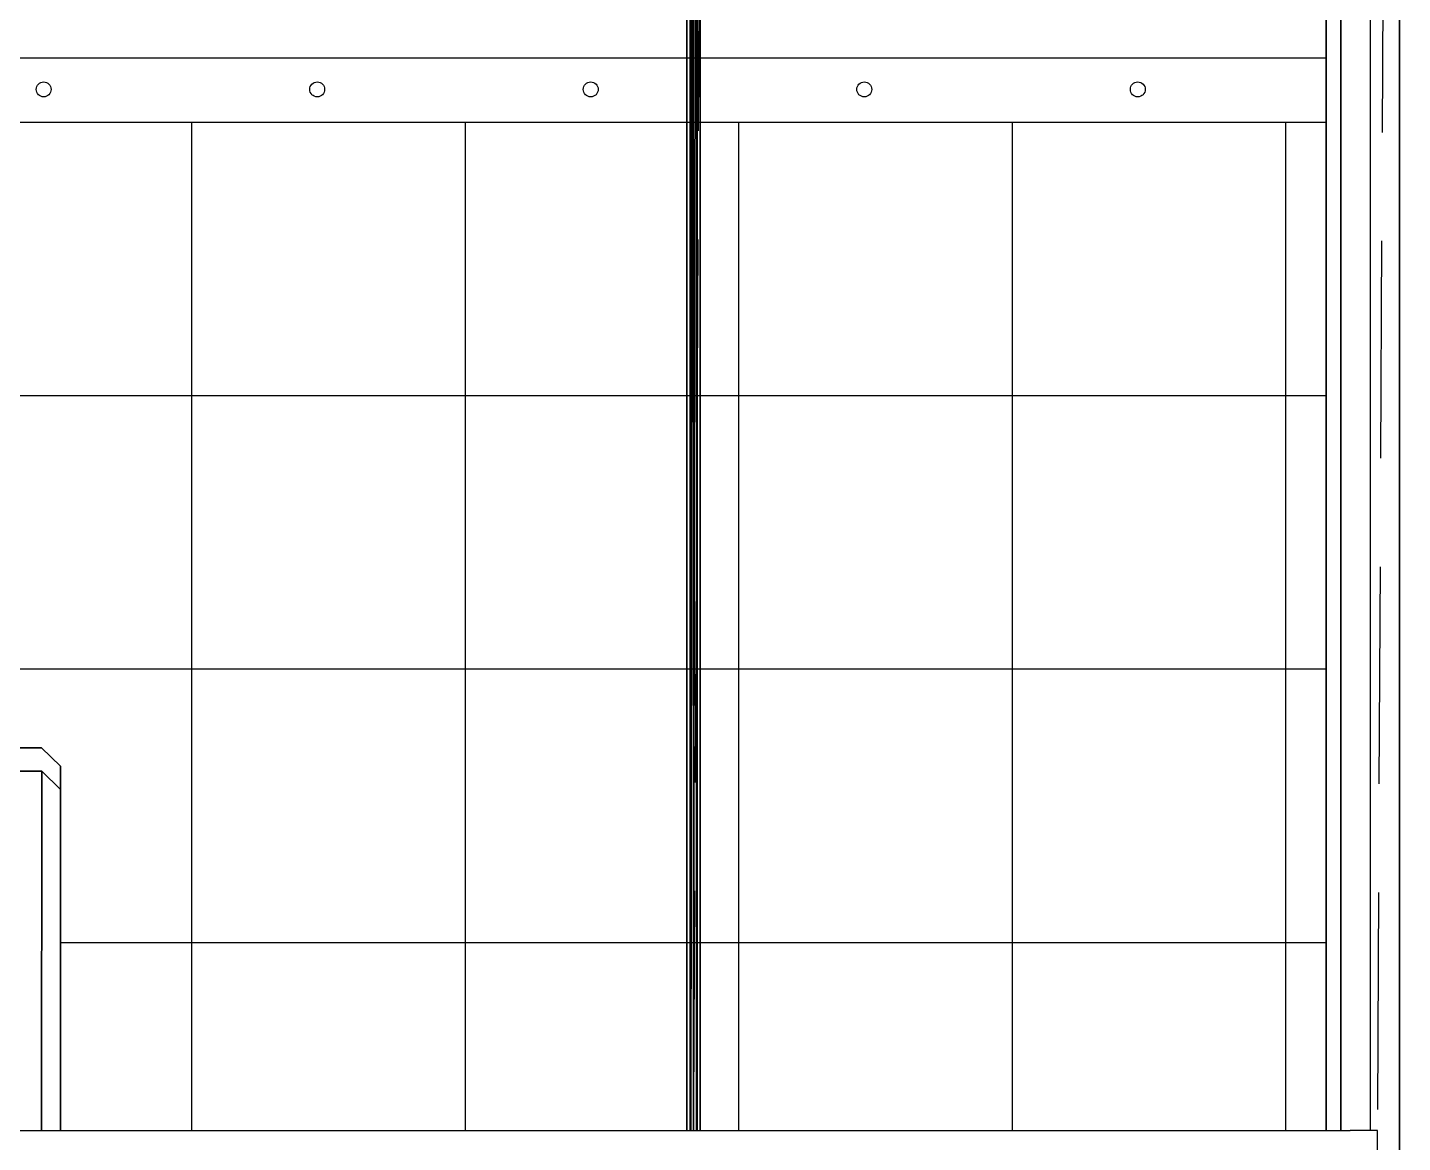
# Model space of a CAD drawing. Header units: millimetres. Extents: x -4997 to -4876, y -8737 to -8661.
# Drawn here: x -4926.097 to -4922.076, y -8699.664 to -8696.404 of the extents above; entities that cross this region are included whole.
import ezdxf

# ---------------------------------------------------------------- set-up
doc = ezdxf.new("R2010")
doc.units = ezdxf.units.MM
doc.header["$LTSCALE"] = 0.1
doc.linetypes.add('HIDDEN', pattern=[9.525, 6.35, -3.175])
for name, color, linetype in [('cobertura nova', 4, 'Continuous'), ('hachuras cobertura', 251, 'Continuous'), ('hachuras piso', 251, 'Continuous'), ('imagem', 7, 'Continuous'), ('layout cobertura', 251, 'Continuous'), ('visto', 9, 'Continuous')]:
    doc.layers.add(name, color=color, linetype=linetype)
picture_1 = doc.add_image_def('image1.jpg', size_in_pixel=(1920, 1080))

msp = doc.modelspace()

# ---------------------------------------------------------------- linework, layer by layer
at = {"layer": 'cobertura nova'}
for p, q in [((-4922.2993, -8692.9971), (-4922.2993, -8699.6291)), ((-4922.2992, -8693.0294), (-4922.2992, -8699.6291)), ((-4922.2992, -8699.6291), (-4922.2992, -8693.0294)), ((-4924.1603, -8693.9058), (-4924.1603, -8699.6291)), ((-4924.157, -8693.9058), (-4924.1601, -8699.6291)), ((-4924.157, -8693.9058), (-4924.157, -8699.6291)), ((-4924.1566, -8699.6291), (-4924.149, -8693.9058)), ((-4924.149, -8699.6291), (-4924.149, -8693.9058)), ((-4924.1487, -8699.6291), (-4924.1411, -8693.9058)), ((-4924.1411, -8693.9058), (-4924.1411, -8699.6291)), ((-4924.1409, -8699.6291), (-4924.1378, -8693.9058)), ((-4924.1378, -8699.6291), (-4924.1378, -8693.9058)), ((-4924.1689, -8698.296), (-4924.1689, -8694.1135)), ((-4924.1689, -8698.296), (-4924.1689, -8694.1135)), ((-4924.1689, -8694.1135), (-4924.1689, -8698.296)), ((-4924.1293, -8694.1135), (-4924.1294, -8698.296)), ((-4924.1294, -8698.296), (-4924.1294, -8694.1135)), ((-4924.1294, -8698.296), (-4924.1293, -8694.1135)), ((-4924.1689, -8698.3876), (-4924.1689, -8698.296)), ((-4924.1689, -8698.3876), (-4924.1689, -8698.296)), ((-4924.1689, -8698.296), (-4924.1689, -8698.3876)), ((-4924.1294, -8698.296), (-4924.1294, -8698.3876)), ((-4924.1294, -8698.3876), (-4924.1294, -8698.296)), ((-4924.1294, -8698.3876), (-4924.1294, -8698.296)), ((-4924.1689, -8699.6291), (-4924.1689, -8698.3876)), ((-4924.1689, -8698.3876), (-4924.1689, -8699.6291)), ((-4924.1294, -8698.3876), (-4924.1294, -8699.6291)), ((-4924.1294, -8699.6291), (-4924.1294, -8698.3876)), ((-4924.1294, -8699.6291), (-4924.1294, -8698.3876)), ((-4926.1416, -8698.5102), (-4926.0559, -8698.5102)), ((-4926.0559, -8698.5102), (-4926.1416, -8698.5102)), ((-4926.0006, -8698.5635), (-4926.0559, -8698.5102)), ((-4926.0006, -8698.5635), (-4926.0004, -8698.6318)), ((-4926.0004, -8698.6318), (-4926.0006, -8698.5635)), ((-4926.0557, -8698.5785), (-4926.1415, -8698.5785)), ((-4926.1415, -8698.5785), (-4926.0557, -8698.5785)), ((-4926.0559, -8698.5785), (-4926.0559, -8698.5785)), ((-4926.0004, -8698.6318), (-4926.0557, -8698.5785)), ((-4926.0557, -8698.5785), (-4926.0004, -8698.6318)), ((-4926.0005, -8699.6291), (-4926.0004, -8698.6318)), ((-4926.0004, -8698.6318), (-4926.0005, -8699.6291)), ((-4926.1491, -8699.6291), (-4926.0691, -8699.6291)), ((-4926.0691, -8699.6291), (-4922.2291, -8699.6291)), ((-4922.1491, -8699.6291), (-4922.2291, -8699.6291)), ((-4922.1491, -8699.7785), (-4922.1491, -8699.6291))]:
    msp.add_line(p, q, dxfattribs=at)
at = {"layer": 'hachuras cobertura'}
for p, q in [((-4922.2558, -8699.6291), (-4922.2557, -8693.0043)), ((-4922.2557, -8693.0043), (-4922.2558, -8699.6291)), ((-4922.17, -8693.0042), (-4922.17, -8699.6291)), ((-4922.0843, -8699.8577), (-4922.0843, -8693.0294)), ((-4922.0843, -8693.0294), (-4922.0843, -8699.8577)), ((-4926.0558, -8699.6291), (-4926.0557, -8698.5785)), ((-4926.0557, -8698.5785), (-4926.0558, -8699.6291))]:
    msp.add_line(p, q, dxfattribs=at)
at = {"layer": 'hachuras piso'}
for p, q in [((-4925.6166, -8699.6291), (-4925.6166, -8696.6802)), ((-4924.8166, -8699.6291), (-4924.8166, -8696.6802)), ((-4924.0166, -8699.6291), (-4924.0166, -8696.6802)), ((-4923.2166, -8699.6291), (-4923.2166, -8696.6802)), ((-4922.4166, -8699.6291), (-4922.4166, -8696.6802)), ((-4922.2992, -8697.4802), (-4933.6166, -8697.4802)), ((-4922.2992, -8698.2802), (-4933.6166, -8698.2802)), ((-4922.2992, -8699.0802), (-4926.0004, -8699.0802))]:
    msp.add_line(p, q, dxfattribs=at)
at = {"layer": 'layout cobertura', "linetype": 'HIDDEN'}
for p, q in [((-4924.3313, -8736.7103), (-4924.005, -8670.4502)), ((-4922.1953, -8709.0926), (-4922.1165, -8693.0928))]:
    msp.add_line(p, q, dxfattribs=at)
at = {"layer": 'visto', "flags": 128}
msp.add_lwpolyline([(-4922.2992, -8696.4933), (-4933.617, -8696.4933), (-4933.617, -8699.7103)], dxfattribs=at)
at = {"layer": 'visto'}
msp.add_lwpolyline([(-4933.6166, -8699.7103), (-4933.6166, -8696.6802), (-4922.2992, -8696.6802)], dxfattribs=at)
for centre in [(-4926.0499, -8696.5847), (-4925.2499, -8696.5847), (-4924.4499, -8696.5847), (-4923.6499, -8696.5847), (-4922.8499, -8696.5847)]:
    msp.add_circle(centre, 0.0218, dxfattribs=at)

# ---------------------------------------------------------------- pictures from other files: only their frames are drawn
at = {"layer": 'imagem'}
image = msp.add_image(picture_1, insert=(-4995.0367, -8736.0525), size_in_units=(116.4021, 65.4762), dxfattribs=at)
image.dxf.flags = 7

doc.saveas('drawing.dxf')
